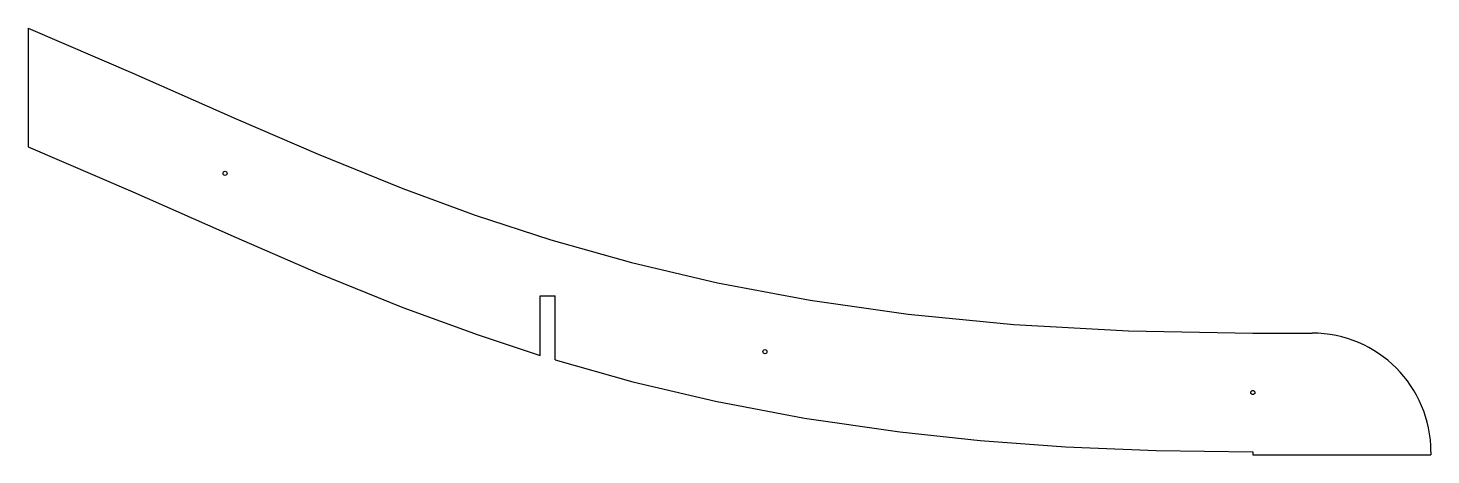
# Model space of a CAD drawing. Extents: x -12 to 11.6, y -10.2 to -3.
import ezdxf

# ---------------------------------------------------------------- set-up
doc = ezdxf.new("R2010")
doc.units = 0
doc.header["$MEASUREMENT"] = 0
doc.layers.add('VISIBLE', color=7, linetype='CONTINUOUS')

msp = doc.modelspace()

# ---------------------------------------------------------------- linework, layer by layer
at = {"layer": 'VISIBLE'}
for p, q in [((-11.989, -3.011), (-11.989, -5.011)), ((-3.364, -8.521), (-3.364, -7.521)), ((-3.364, -7.521), (-3.114, -7.521)), ((-3.114, -8.598), (-3.114, -7.521)), ((8.636, -8.147), (9.636, -8.147)), ((8.636, -10.147), (8.636, -10.197)), ((11.636, -10.147), (11.636, -10.197)), ((8.636, -10.197), (11.636, -10.197))]:
    msp.add_line(p, q, dxfattribs=at)
for points in [[(-11.989, -3.011), (-10.224, -3.769), (-8.486, -4.539), (-7.104, -5.136), (-5.676, -5.713)], [(-11.989, -5.011), (-10.224, -5.769), (-8.486, -6.539), (-7.104, -7.136), (-5.676, -7.713)], [(-5.676, -5.713), (-4.461, -6.159), (-3.184, -6.576), (-1.827, -6.959), (-0.378, -7.3), (1.18, -7.592), (2.83, -7.826), (4.613, -8.001), (6.544, -8.11), (8.636, -8.147)], [(-5.676, -7.713), (-4.408, -8.178), (-3.364, -8.521)], [(-3.114, -8.598), (-1.806, -8.964), (-0.411, -9.293), (1.084, -9.576), (2.693, -9.81), (4.045, -9.953), (5.482, -10.06), (7.01, -10.125), (8.636, -10.147)]]:
    msp.add_lwpolyline(points, dxfattribs=at)
for centre in [(-8.671, -5.457), (0.42, -8.459), (8.636, -9.147)]:
    msp.add_circle(centre, 0.0344, dxfattribs=at)
msp.add_arc((9.636, -10.147), 2, 0, 90, dxfattribs=at)

doc.saveas('drawing.dxf')
